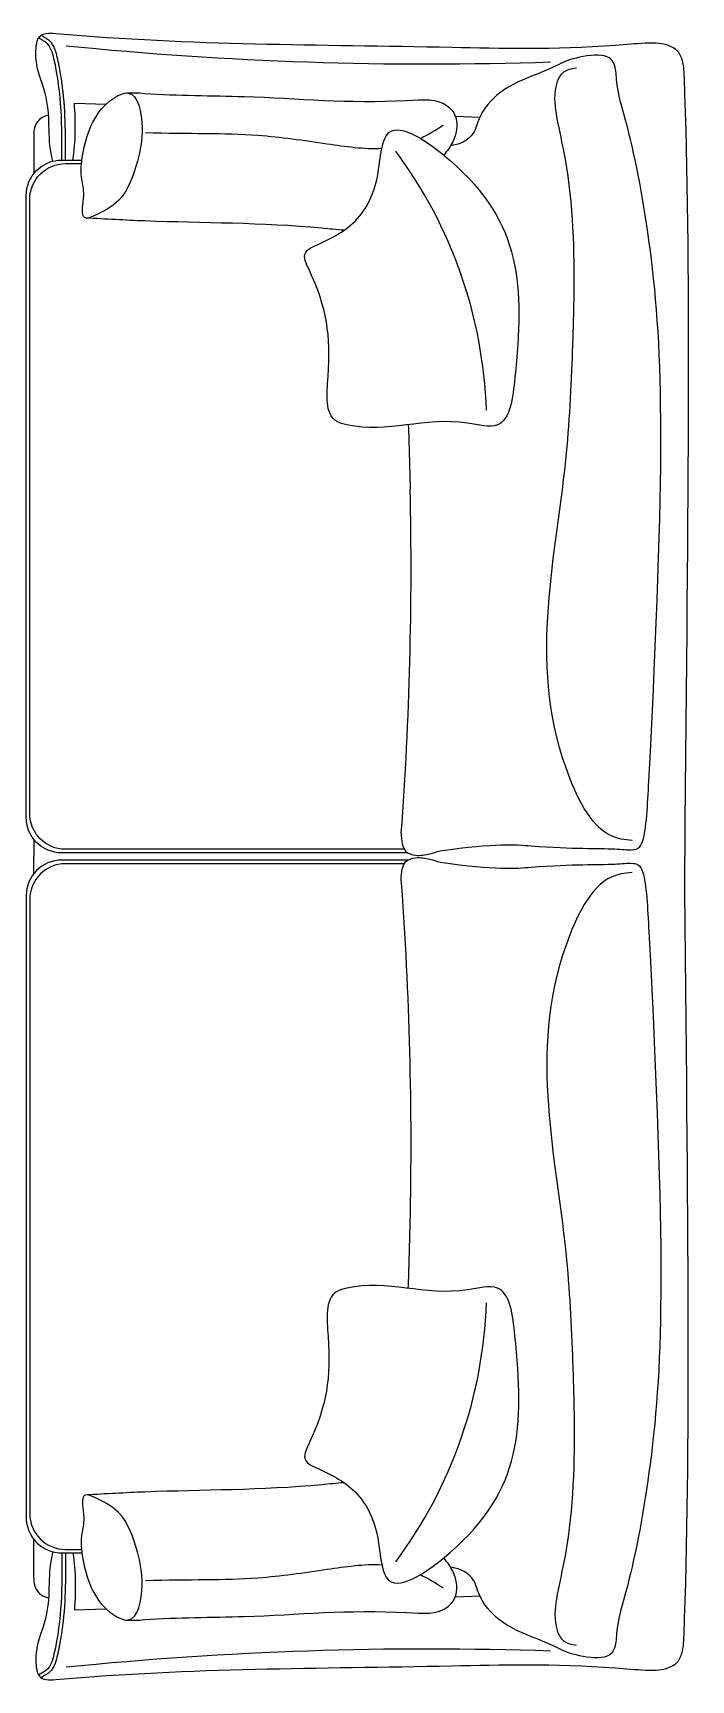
# Model space of a CAD drawing. Header units: millimetres. Extents: x -38686 to 870903, y -23218 to 232707.
# Drawn here: x 52457 to 53377, y 24954 to 27257 of the extents above; entities that cross this region are included whole.
import ezdxf

# ---------------------------------------------------------------- set-up
doc = ezdxf.new("R2010")
doc.units = ezdxf.units.MM
doc.header["$LTSCALE"] = 10
doc.layers.add('40 - Detail Outline', color=142, linetype='Continuous')

msp = doc.modelspace()

# ---------------------------------------------------------------- linework, layer by layer
at = {"layer": '40 - Detail Outline', "color": 0}
for p, q in [((52470.7223953724, 27245.95536696066), (52465.05652025354, 27249.78326598958)), ((52473.52148413644, 27250.09844577853), (52468.64630938499, 27253.39214292245)), ((52458.24721734814, 27114.41893939832), (52458.24755478883, 27059.87688443118)), ((52458.24757848299, 26129.3826171333), (52458.24739791555, 26105.19669295409)), ((52458.24757848299, 26081.01076877488), (52458.24739791555, 26105.19669295409)), ((52458.24721734814, 25095.97444650983), (52458.24755478883, 25150.51650147697)), ((52470.7223953724, 24964.43801894747), (52465.05652025354, 24960.61011991858)), ((52473.52148413644, 24960.2949401296), (52468.64630938499, 24957.00124298573))]:
    msp.add_line(p, q, dxfattribs=at)
at = {"layer": '40 - Detail Outline', "color": 252}
for p, q in [((52514.9300918151, 27158.57725709212), (52559.25202315222, 27157.05650002882)), ((53047.74604154579, 27140.2954811279), (53081.99792912527, 27139.12024353341)), ((53047.74604154579, 25070.09790478024), (53081.99792912527, 25071.27314237477)), ((52514.9300918151, 25051.81612881603), (52559.25202315222, 25053.33688587937))]:
    msp.add_line(p, q, dxfattribs=at)
at = {"layer": '40 - Detail Outline', "color": 0}
for points in [[(52981.30072322529, 26110.26372394201), (52497.56854155724, 26110.26687745783, -0.414213562373095), (52447.5688508981, 26160.26718679677), (52447.57201885237, 27028.98749799183, -0.414213562373095), (52497.57232819131, 27078.98718865098), (52525.17614346766, 27078.98700762212)], [(52976.17850754154, 26115.26375742266), (52502.56857249115, 26115.26684652375, -0.414213562373095), (52452.56888183198, 26165.26715586269), (52452.57198791829, 27023.98746705793, -0.414213562373095), (52502.57229725725, 27073.98715771707), (52524.60458228918, 27073.98701314239)], [(52981.30072322529, 26100.12966196613), (52497.56854155724, 26100.12650845035, 0.414213562373095), (52447.5688508981, 26050.12619911137), (52447.57201885237, 25181.40588791635, 0.414213562373095), (52497.57232819131, 25131.40619725721), (52525.17614346766, 25131.40637828601)], [(52976.17850754154, 26095.12962848552), (52502.56857249115, 26095.12653938443, 0.414213562373095), (52452.56888183198, 26045.12623004549), (52452.57198791826, 25186.40591885025, 0.414213562373095), (52502.5722972572, 25136.40622819111), (52524.60458228918, 25136.40637276574)]]:
    msp.add_lwpolyline(points, format="xyb", dxfattribs=at)
at = {"layer": '40 - Detail Outline', "color": 252}
for centre, radius, start, end in [((53008.97102734668, 32243.00101823097), 5029.653410211948, 264.2306150654983, 271.9562523789805), ((52447.35157746941, 26707.02406551285), 644.1258542451804, 1.973733587591281, 36.62901174775759), ((52447.35157746941, 25503.3693203953), 644.1258542451804, 323.3709882522424, 358.0262664124087), ((53008.97102734668, 19967.39236767716), 5029.653410211948, 88.04374762101953, 95.76938493450174)]:
    msp.add_arc(centre, radius, start, end, dxfattribs=at)
at = {"layer": '40 - Detail Outline', "color": 0}
for centre, radius, start, end in [((52483.13452293264, 27117.05663149969), 25.02669372642778, 99.7821087064666, 186.0499332257102), ((47945.61899371477, 26509.49135006887), 5040.076215891443, 355.7683603987685, 1.240621276505706), ((47945.61899371477, 25700.90203583931), 5040.076215891428, 358.7593787234943, 4.231639601231549), ((52483.13452293264, 25093.33675440844), 25.02669372642778, 173.9500667742898, 260.2178912935333)]:
    msp.add_arc(centre, radius, start, end, dxfattribs=at)
for points, knots in [([(52484.79144761898, 27077.32852646176), (52476.57603471971, 27106.84995849851), (52485.5862439092, 27152.38907680047), (52460.32046777988, 27207.94636559848), (52460.79529678394, 27234.80340489441), (52463.32175959469, 27247.48045499283), (52467.34504108195, 27253.60875777727), (52477.17491349665, 27256.95040658618), (52677.7028587095, 27239.20267930069), (52918.40318416918, 27241.21507260883), (53194.17801598905, 27232.87173388704), (53312.33216929523, 27243.21525913536), (53339.30310182218, 27243.06582463694), (53359.5849555452, 27233.1996054317), (53366.53790562577, 27214.05279670834), (53377.27997341109, 26949.60045457635), (53372.69946429491, 26624.37454350925), (53368.24739791555, 26105.19669295409)], [16.54242536477381, 16.54242536477381, 16.54242536477381, 16.54242536477381, 107.8827384809385, 157.0638114852961, 183.4815111808937, 187.7629297312164, 195.7661397318072, 204.0335092784644, 217.4404806613557, 796.3364485579336, 1009.318587721805, 1043.236570086719, 1071.767726891849, 1089.602501773878, 1106.361795106225, 1129.456014055947, 1929.944997013139, 1929.944997013139, 1929.944997013139, 1929.944997013139]), ([(52502.5719976222, 27078.97261842408), (52502.58504383083, 27083.44960855292), (52502.59810635092, 27087.93057663591), (52502.60525290811, 27101.39526646079), (52502.56734727926, 27110.40081538654), (52502.06694120035, 27137.58217990711), (52501.21803803253, 27155.92377239486), (52498.79538929387, 27177.97230168063), (52498.39661129733, 27181.2749415527), (52497.07710491004, 27191.22423751898), (52496.03319298255, 27197.91228400565), (52494.41807762044, 27206.71878327125), (52494.023110157, 27208.78003949769), (52493.234343171, 27212.72052984769), (52492.84391722499, 27214.59867926631), (52492.09527200108, 27218.06688886798), (52491.74174959189, 27219.65545056986), (52491.14957505619, 27222.23668797015), (52490.91803269726, 27223.23142661743), (52490.43064441212, 27225.2414845362), (52490.1752969393, 27226.25382237021), (52489.35519611603, 27229.2970010133), (52488.73728578881, 27231.33411417457), (52487.2392107019, 27235.34414106235), (52486.35895541156, 27237.3186514599), (52484.3622659856, 27240.79728260058), (52483.30530829943, 27242.32633484953), (52481.56485737089, 27244.31007363583), (52481.03953055284, 27244.85727263582), (52480.04305045435, 27245.79753984767), (52479.58354523085, 27246.19889753552), (52478.7602032577, 27246.86076318977), (52478.40437869533, 27247.12951509391), (52477.69787940831, 27247.63444266303), (52477.34466539358, 27247.87310393272), (52476.29072120576, 27248.55540139753), (52475.59579863329, 27248.96567109911), (52474.2991074037, 27249.70102543187), (52473.69419698371, 27250.03024826376), (52473.11416621311, 27250.34620198894)], [0, 0, 0, 0, 13.82298300983178, 13.82298300983178, 41.46894902949533, 41.46894902949533, 96.76088106882243, 96.76088106882243, 106.4578508661644, 106.4578508661644, 125.8517904608484, 125.8517904608484, 131.7564097826083, 131.7564097826083, 137.1065271585287, 137.1065271585287, 141.6090469308004, 141.6090469308004, 144.4054717432947, 144.4054717432947, 147.2018965557889, 147.2018965557889, 152.7947461807774, 152.7947461807774, 158.3875958057659, 158.3875958057659, 163.0775143519733, 163.0775143519733, 164.9452554476374, 164.9452554476374, 166.4225490885387, 166.4225490885387, 167.4836546889012, 167.4836546889012, 168.5447602892637, 168.5447602892637, 170.6669714899886, 170.6669714899886, 172.6192263949439, 172.6192263949439, 172.6192263949439, 172.6192263949439]), ([(53026.17573986767, 26113.11419406022), (53105.21429154169, 26124.39439938638), (53201.78195066095, 26114.82673932351), (53259.93893600546, 26117.689999584), (53292.7914323342, 26113.54345194454), (53313.26611005425, 26117.94338892167), (53341.46428935876, 26644.02738006851), (53338.16395591351, 26874.69146914519), (53293.51188947287, 27115.27517798368), (53272.07853399712, 27177.86911595905), (53272.62563052011, 27212.24051460169), (53257.66969556717, 27228.87243289286), (53208.58619784459, 27221.58246085976), (53169.82728586049, 27199.42064750932), (53112.51443237497, 27185.62960379182), (53081.04621423571, 27141.83077586826), (53074.01857226118, 27115.04152818401), (53058.96136614311, 27102.84330885239), (53046.63442693237, 27099.61227943298), (53040.98995168891, 27098.93479515901)], [197.6263600797021, 197.6263600797021, 197.6263600797021, 197.6263600797021, 220.1014294731393, 280.8544811420048, 305.2922227090804, 319.0498267194848, 338.2503754867, 596.0454210352166, 707.8716267603644, 770.7101747874119, 793.3678358370856, 808.2057637156977, 829.3948258338784, 853.9780717281565, 947.2070605941041, 993.7675688642385, 1007.359823965427, 1029.281363951892, 1046.820421204395, 1046.820421204395, 1046.820421204395, 1046.820421204395]), ([(52584.64630419109, 27172.46920181682), (52593.98324554221, 27173.84631385533), (52650.40725319274, 27168.67863438224), (52784.16978598863, 27170.11193310194), (52916.31052210595, 27155.66520470734), (53027.89075813911, 27166.24559149191), (53053.30943156296, 27136.84801010113), (53048.16850029398, 27107.52535564724), (53036.290427776, 27091.71757474153), (53031.32109039894, 27085.94361211454)], [0, 0, 0, 0, 28.33000692711522, 166.9547854258828, 394.0834907102219, 452.8816252979931, 466.678880446333, 504.9652352897933, 527.8352550447119, 527.8352550447119, 527.8352550447119, 527.8352550447119]), ([(52614.37670297059, 27117.56862012749), (52675.84231694057, 27115.58322046579), (52756.85986864218, 27118.12311037305), (52859.86013351294, 27103.1074132849), (52919.96234671693, 27094.16384557412), (52944.83828279734, 27095.41964468262)], [0, 0, 0, 0, 143.6633425730113, 241.6206472154214, 316.5985776884795, 316.5985776884795, 316.5985776884795, 316.5985776884795]), ([(52891.79076789232, 26980.71550372276), (52881.5480845327, 26981.54533387125), (52785.13907843895, 26991.82944045889), (52669.05271701995, 26990.25536497809), (52558.97015806113, 26996.38793367991), (52531.60711249453, 26997.91229647101)], [730.0594863931278, 730.0594863931278, 730.0594863931278, 730.0594863931278, 759.6226847344716, 1007.429680476908, 1089.402528698017, 1089.402528698017, 1089.402528698017, 1089.402528698017]), ([(52484.79144761898, 25133.06485944638), (52476.57603471971, 25103.54342740964), (52485.5862439092, 25058.00430910768), (52460.32046777988, 25002.44702030967), (52460.79529678391, 24975.58998101373), (52463.32175959469, 24962.9129309153), (52467.34504108195, 24956.78462813091), (52477.17491349665, 24953.44297932196), (52677.7028587095, 24971.19070660749), (52918.40318416918, 24969.17831329936), (53194.17801598905, 24977.52165202114), (53312.33216929523, 24967.17812677282), (53339.30310182218, 24967.32756127124), (53359.5849555452, 24977.19378047644), (53366.53790562577, 24996.34058919979), (53377.27997341109, 25260.79293133178), (53372.69946429491, 25586.01884239893), (53368.24739791555, 26105.19669295409)], [16.54242536477381, 16.54242536477381, 16.54242536477381, 16.54242536477381, 107.8827384809385, 157.0638114852961, 183.4815111808937, 187.7629297312164, 195.7661397318072, 204.0335092784644, 217.4404806613557, 796.3364485579336, 1009.318587721805, 1043.236570086719, 1071.767726891849, 1089.602501773878, 1106.361795106225, 1129.456014055947, 1929.944997013139, 1929.944997013139, 1929.944997013139, 1929.944997013139]), ([(53026.17573986767, 26097.27919184793), (53105.21429154169, 26085.9989865218), (53201.78195066095, 26095.56664658467), (53259.93893600546, 26092.70338632418), (53292.7914323342, 26096.8499339636), (53313.26611005425, 26092.44999698647), (53341.46428935876, 25566.36600583963), (53338.16395591351, 25335.70191676296), (53293.51188947287, 25095.1182079245), (53272.07853399712, 25032.5242699491), (53272.62563052011, 24998.15287130644), (53257.66969556717, 24981.52095301529), (53208.58619784459, 24988.81092504842), (53169.82728586049, 25010.97273839882), (53112.51443237497, 25024.76378211632), (53081.04621423571, 25068.56261003988), (53074.01857226118, 25095.35185772413), (53058.96136614311, 25107.55007705575), (53046.63442693237, 25110.78110647515), (53040.98995168891, 25111.45859074914)], [197.6263600797021, 197.6263600797021, 197.6263600797021, 197.6263600797021, 220.1014294731393, 280.8544811420048, 305.2922227090804, 319.0498267194848, 338.2503754867, 596.0454210352166, 707.8716267603644, 770.7101747874119, 793.3678358370856, 808.2057637156977, 829.3948258338784, 853.9780717281565, 947.2070605941041, 993.7675688642385, 1007.359823965427, 1029.281363951892, 1046.820421204395, 1046.820421204395, 1046.820421204395, 1046.820421204395]), ([(52891.79076789232, 25229.67788218542), (52881.5480845327, 25228.84805203689), (52785.13907843895, 25218.56394544929), (52669.05271701995, 25220.1380209301), (52558.97015806113, 25214.00545222827), (52531.60711249453, 25212.48108943713)], [730.0594863931278, 730.0594863931278, 730.0594863931278, 730.0594863931278, 759.6226847344716, 1007.429680476908, 1089.402528698017, 1089.402528698017, 1089.402528698017, 1089.402528698017]), ([(52502.5719976222, 25131.42076748405), (52502.58504383083, 25126.94377735523), (52502.59810635092, 25122.46280927222), (52502.60525290811, 25108.99811944739), (52502.56734727926, 25099.99257052164), (52502.06694120035, 25072.81120600103), (52501.21803803253, 25054.46961351328), (52498.79538929387, 25032.4210842275), (52498.39661129733, 25029.11844435545), (52497.07710491004, 25019.1691483892), (52496.03319298255, 25012.48110190253), (52494.41807762044, 25003.67460263693), (52494.023110157, 25001.61334641049), (52493.234343171, 24997.67285606045), (52492.84391722499, 24995.79470664187), (52492.09527200108, 24992.32649704021), (52491.74174959189, 24990.7379353383), (52491.14957505619, 24988.156697938), (52490.91803269726, 24987.16195929075), (52490.43064441212, 24985.15190137193), (52490.1752969393, 24984.13956353794), (52489.35519611603, 24981.09638489488), (52488.73728578881, 24979.05927173361), (52487.2392107019, 24975.04924484579), (52486.35895541156, 24973.07473444823), (52484.3622659856, 24969.59610330757), (52483.30530829943, 24968.06705105862), (52481.56485737089, 24966.08331227231), (52481.03953055284, 24965.53611327232), (52480.04305045435, 24964.59584606047), (52479.58354523085, 24964.19448837264), (52478.7602032577, 24963.53262271841), (52478.40437869533, 24963.26387081423), (52477.69787940831, 24962.7589432451), (52477.34466539358, 24962.52028197542), (52476.29072120576, 24961.83798451065), (52475.59579863329, 24961.42771480907), (52474.2991074037, 24960.69236047631), (52473.69419698371, 24960.36313764442), (52473.11416621311, 24960.04718391924)], [0, 0, 0, 0, 13.82298300983178, 13.82298300983178, 41.46894902949533, 41.46894902949533, 96.76088106882243, 96.76088106882243, 106.4578508661644, 106.4578508661644, 125.8517904608484, 125.8517904608484, 131.7564097826083, 131.7564097826083, 137.1065271585287, 137.1065271585287, 141.6090469308004, 141.6090469308004, 144.4054717432947, 144.4054717432947, 147.2018965557889, 147.2018965557889, 152.7947461807774, 152.7947461807774, 158.3875958057659, 158.3875958057659, 163.0775143519733, 163.0775143519733, 164.9452554476374, 164.9452554476374, 166.4225490885387, 166.4225490885387, 167.4836546889012, 167.4836546889012, 168.5447602892637, 168.5447602892637, 170.6669714899886, 170.6669714899886, 172.6192263949439, 172.6192263949439, 172.6192263949439, 172.6192263949439]), ([(52584.64630419109, 25037.92418409131), (52593.98324554221, 25036.54707205282), (52650.40725319274, 25041.71475152591), (52784.16978598863, 25040.2814528062), (52916.31052210595, 25054.72818120081), (53027.89075813911, 25044.14779441627), (53053.30943156296, 25073.54537580702), (53048.16850029398, 25102.86803026091), (53036.290427776, 25118.67581116662), (53031.32109039894, 25124.44977379361)], [0, 0, 0, 0, 28.33000692711522, 166.9547854258828, 394.0834907102219, 452.8816252979931, 466.678880446333, 504.9652352897933, 527.8352550447119, 527.8352550447119, 527.8352550447119, 527.8352550447119]), ([(52614.37670297059, 25092.82476578069), (52675.84231694057, 25094.81016544239), (52756.85986864218, 25092.27027553509), (52859.86013351294, 25107.28597262325), (52919.96234671693, 25116.22954033404), (52944.83828279734, 25114.97374122556)], [0, 0, 0, 0, 143.6633425730113, 241.6206472154214, 316.5985776884795, 316.5985776884795, 316.5985776884795, 316.5985776884795])]:
    msp.add_open_spline(points, degree=3, knots=knots, dxfattribs=at)
for points in [[(52497.57201885141, 27078.98718865192), (52486.3758162673, 27220.68240070007), (52475.63694653384, 27242.94967771), (52470.7223953724, 27245.95536696066)], [(53294.67511885293, 26127.7489756205), (53279.53608683244, 26129.43240607572), (53207.74595956932, 26214.5449325872), (53202.09952442345, 26659.22444869877), (53211.59982521221, 26812.82538293373), (53213.697945333, 26899.83080023576), (53199.35122679663, 27091.79805082862), (53189.04895109186, 27143.18176330508), (53189.89000915084, 27186.95105488955), (53199.14163910551, 27202.10197432684), (53216.80384530299, 27207.99398998818)], [(52542.84954878342, 27000.83716092871), (52576.67376656871, 27022.31032941094), (52603.03801977789, 27077.47017366888), (52609.788787336, 27124.16362653124), (52590.01745931403, 27172.72034106361), (52568.92973104364, 27164.80293224541), (52527.73441420373, 27091.65820831481), (52524.89686027999, 27055.27864375939), (52528.08029935393, 27033.4625530952), (52526.66987217753, 27015.80180098489), (52529.18670925093, 26998.59169839805), (52542.84954878342, 27000.83716092871)], [(52971.9553702288, 26137.58960892491), (52973.22182565156, 26123.00309053949), (52977.99929141082, 26112.86819702123), (52992.13207509764, 26107.01605031594), (53011.99424622129, 26108.9243617587), (53026.17573986767, 26113.11419406022)], [(52971.9553702288, 26072.80377698324), (52973.22182565156, 26087.39029536869), (52977.99929141082, 26097.52518888691), (52992.13207509764, 26103.37733559224), (53011.99424622129, 26101.46902414948), (53026.17573986767, 26097.27919184793)], [(53294.67511885293, 26082.64441028765), (53279.53608683244, 26080.96097983242), (53207.74595956932, 25995.84845332095), (53202.09952442345, 25551.16893720941), (53211.59982521221, 25397.56800297441), (53213.697945333, 25310.56258567242), (53199.35122679663, 25118.59533507951), (53189.04895109186, 25067.21162260307), (53189.89000915084, 25023.44233101864), (53199.14163910551, 25008.29141158131), (53216.80384530299, 25002.39939591997)], [(52542.84954878342, 25209.55622497947), (52576.67376656871, 25188.08305649719), (52603.03801977789, 25132.92321223927), (52609.788787336, 25086.22975937691), (52590.01745931403, 25037.67304484457), (52568.92973104364, 25045.59045366275), (52527.73441420373, 25118.73517759335), (52524.89686027999, 25155.11474214879), (52528.08029935393, 25176.93083281295), (52526.66987217753, 25194.59158492325), (52529.18670925093, 25211.80168751008), (52542.84954878342, 25209.55622497947)], [(52497.57201885141, 25131.40619725622), (52486.3758162673, 24989.71098520809), (52475.63694653381, 24967.44370819819), (52470.7223953724, 24964.43801894747)]]:
    msp.add_spline(points, degree=3, dxfattribs=at)
at = {"layer": '40 - Detail Outline', "color": 252}
for points in [[(52512.87663594447, 27078.98721332407), (52516.94116712996, 27105.29394965223), (52517.01782655559, 27131.60071065258), (52514.9300918151, 27158.57725709212)], [(52512.87663594447, 25131.40617258407), (52516.94116712996, 25105.09943625591), (52517.01782655559, 25078.7926752556), (52514.9300918151, 25051.81612881603)]]:
    msp.add_open_spline(points, degree=3, dxfattribs=at)
for points in [[(52844.69680479908, 26955.91226701621), (52900.95333235062, 26987.7340627488), (52937.64270123051, 27051.37786816909), (52954.76460739056, 27117.46971074408), (53040.37185139328, 27078.30354419534), (53130.86942101165, 26774.76980852273), (53106.4096953627, 26708.6780113453), (53064.82889649196, 26711.12592954137), (52896.05976700829, 26708.67931273782), (52881.67686429739, 26713.65484093902), (52869.64562513155, 26776.26813883824), (52843.1770683385, 26925.57715108724), (52838.36451778485, 26949.65907212445), (52844.69081125077, 26955.91277735472)], [(52844.69680479908, 25254.48111889197), (52900.95333235062, 25222.65932315935), (52937.64270123051, 25159.01551773907), (52954.76460739056, 25092.92367516407), (53040.37185139328, 25132.0898417128), (53130.86942101165, 25435.62357738545), (53106.4096953627, 25501.71537456284), (53064.82889649196, 25499.26745636681), (52896.05976700829, 25501.71407317037), (52881.67686429739, 25496.73854496913), (52869.64562513155, 25434.12524706991), (52843.17706833847, 25284.81623482091), (52838.36451778485, 25260.73431378368), (52844.69081125077, 25254.48060855343)]]:
    msp.add_spline(points, degree=3, dxfattribs=at)
at = {"layer": '40 - Detail Outline', "color": 0}
for points in [[(52998.76997519901, 27109.21960157055), (53009.60679964861, 27114.58171181327), (53020.11659000581, 27121.13489780615), (53030.62638036301, 27127.68808379907)], [(52981.87148287313, 26709.0058367182), (52982.77023559363, 26681.42823340186), (52983.65196501362, 26651.38220723861), (52984.51373790004, 26618.61522012823)], [(52981.87148287313, 25501.38754918998), (52982.77023559363, 25528.96515250629), (52983.65196501362, 25559.01117866957), (52984.51373790004, 25591.7781657799)], [(52998.76997519901, 25101.1737843376), (53009.60679964861, 25095.81167409489), (53020.11659000581, 25089.25848810198), (53030.62638036301, 25082.70530210911)]]:
    msp.add_open_spline(points, degree=3, dxfattribs=at)

doc.saveas('drawing.dxf')
